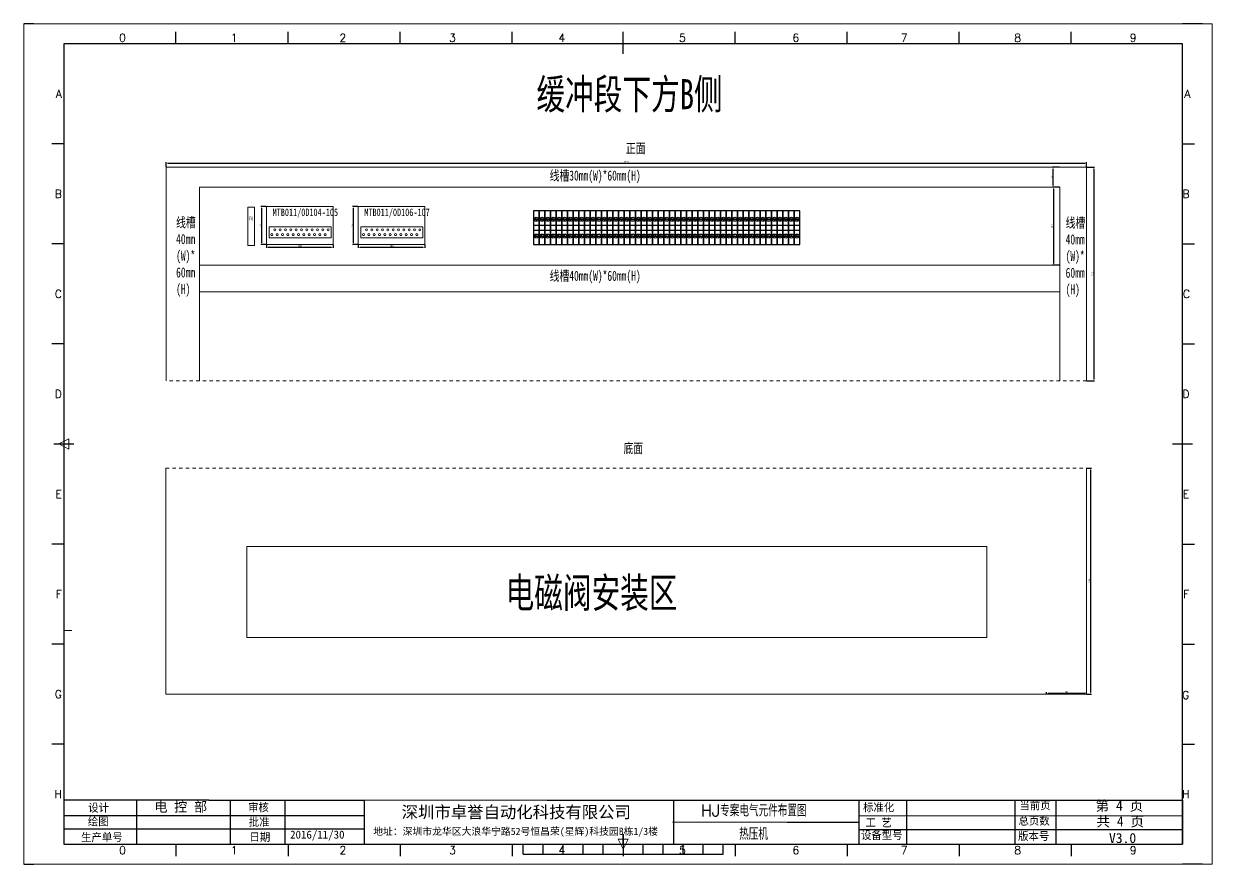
# Model space of a CAD drawing. Extents: x 35123 to 43919, y -4314 to -326.
# Drawn here: x 42137 to 43919, y -1586 to -326 of the extents above; entities that cross this region are included whole.
import ezdxf
from ezdxf.enums import TextEntityAlignment as Align

# ---------------------------------------------------------------- set-up
doc = ezdxf.new("R2010")
doc.units = 0
doc.header["$MEASUREMENT"] = 0
doc.linetypes.add('10', pattern=[20, 5, -5, 5, -5])
doc.layers.add('AE_BOR', color=1, linetype='Continuous')
doc.layers.add('细实线层', color=7, linetype='Continuous')
doc.styles.add('WD', font='romans.shx', dxfattribs={"bigfont": 'gbcbig.shx'})
doc.styles.add('宋', font='SimSun.ttf', dxfattribs={"width": 0.7})
doc.dimstyles.new('AM_ISO', dxfattribs={"dimtxt": 2.5, "dimasz": 2.5, "dimexe": 1.25, "dimexo": 0.5, "dimgap": 0.5, "dimtad": 1, "dimdsep": 46, "dimtxsty": 'Standard', "dimcen": 0, "dimclrd": 5, "dimclre": 5, "dimclrt": 1, "dimadec": 0, "dimazin": 2, "dimtp": 0.1, "dimtm": 0.1, "dimtfac": 0.71, "dimtmove": 0, "dimatfit": 3, "dimfxl": 1, "dimtfillclr": 6, "dimlwd": -1, "dimlwe": -1, "dimarcsym": 0})

# ---------------------------------------------------------------- blocks, each defined once
blk = doc.blocks.new('gb_a2_a')
for p, q in [((584, 410), (25, 410)), ((25, 410), (25, 10)), ((584, 10), (584, 410)), ((25, 10), (584, 10))]:
    blk.add_line(p, q)
at = {"lineweight": 9, "ltscale": 0.1}
blk.add_line((25, 116.86), (29, 116.86), dxfattribs=at)
at = {"layer": 'AE_BOR', "lineweight": 30}
for p, q in [((10, 420), (4.93, 420)), ((594, 420), (584, 420)), ((4.93, 0), (10, 0)), ((594, 0), (584, 0))]:
    blk.add_line(p, q, dxfattribs=at)
at = {"layer": 'AE_BOR', "color": 1, "lineweight": 15}
for p, q in [((4.93, 420), (598.93, 420)), ((4.93, 0), (4.93, 420)), ((598.93, 420), (598.93, 0)), ((22.5, 210), (27.5, 212.5)), ((27.5, 207.5), (22.5, 210)), ((27.5, 212.5), (27.5, 207.5)), ((304.5, 7.5), (302, 12.5)), ((302, 12.5), (307, 12.5)), ((307, 12.5), (304.5, 7.5)), ((598.93, 0), (4.93, 0))]:
    blk.add_line(p, q, dxfattribs=at)
at = {"layer": 'AE_BOR'}
for p, q in [((81, 410), (81, 416)), ((137, 410), (137, 416)), ((193, 410), (193, 416)), ((249, 410), (249, 416)), ((304.5, 410), (304.5, 416)), ((360.5, 410), (360.5, 416)), ((416.5, 410), (416.5, 416)), ((472.5, 410), (472.5, 416)), ((528.5, 410), (528.5, 416)), ((25, 360), (19, 360)), ((584, 360), (590, 360)), ((25, 310), (19, 310)), ((584, 310), (590, 310)), ((25, 260), (19, 260)), ((584, 260), (590, 260)), ((25, 160), (19, 160)), ((584, 160), (590, 160)), ((25, 110), (19, 110)), ((584, 110), (590, 110)), ((25, 60), (19, 60)), ((584, 60), (590, 60)), ((81, 10), (81, 4)), ((137, 10), (137, 4)), ((193, 10), (193, 4)), ((249, 10), (249, 4)), ((304.5, 10), (304.5, 4)), ((360.5, 10), (360.5, 4)), ((416.5, 10), (416.5, 4)), ((472.5, 10), (472.5, 4)), ((528.5, 10), (528.5, 4))]:
    blk.add_line(p, q, dxfattribs=at)
at = {"layer": 'AE_BOR', "color": 2, "lineweight": 30}
for p, q in [((304.5, 405), (304.5, 415)), ((20, 210), (30, 210)), ((579, 210), (589, 210)), ((304.5, 10), (304.5, 15)), ((304.5, 15), (304.5, 5)), ((254.5, 5), (254.5, 10)), ((264.5, 5), (264.5, 10)), ((274.5, 5), (274.5, 10)), ((284.5, 5), (284.5, 10)), ((294.5, 5), (294.5, 10)), ((304.5, 10), (304.5, 5)), ((314.5, 5), (314.5, 10)), ((324.5, 5), (324.5, 10)), ((334.5, 5), (334.5, 10)), ((344.5, 5), (344.5, 10)), ((354.5, 5), (354.5, 10)), ((254.5, 5), (354.5, 5))]:
    blk.add_line(p, q, dxfattribs=at)
at = {"layer": 'AE_BOR', "style": 'WD'}
for s, p in [('0', (54.27, 411)), ('1', (110.12, 411)), ('2', (164.42, 411)), ('3', (219.22, 411)), ('4', (273.82, 411)), ('5', (334.12, 411)), ('6', (390.81, 411)), ('7', (445.01, 411)), ('8', (501.67, 411)), ('9', (559.4, 411)), ('0', (54.27, 5)), ('1', (110.12, 5)), ('2', (164.42, 5)), ('3', (219.22, 5)), ('4', (273.82, 5)), ('5', (334.12, 5)), ('6', (390.81, 5)), ('7', (445.01, 5)), ('8', (501.67, 5)), ('9', (559.4, 5))]:
    blk.add_text(s, height=4, dxfattribs=at).set_placement(p, align=Align.CENTER)
for s, p in [('A', (24, 385)), ('A', (588.05, 385)), ('B', (24, 335)), ('B', (587.67, 335)), ('C', (24, 285)), ('C', (587.86, 285)), ('D', (24, 235)), ('D', (587.67, 235)), ('E', (24, 185)), ('E', (587.48, 185)), ('F', (24, 135)), ('F', (587.48, 135)), ('F', (587.48, 135)), ('G', (24, 85)), ('G', (587.48, 84.56)), ('H', (24, 35)), ('H', (587.67, 35))]:
    blk.add_text(s, height=4, dxfattribs=at).set_placement(p, align=Align.MIDDLE_RIGHT)
blk = doc.blocks.new('*D93')
at = {"color": 5}
for p, q in [((42350.8, -540.9), (42350.8, -533.9)), ((43730.8, -540.9), (43730.8, -533.9)), ((42353.3, -535.1), (43728.3, -535.1))]:
    blk.add_line(p, q, dxfattribs=at)
at = {"color": 5, "lineweight": 0}
for points in [[(42353.3, -534.7), (42353.3, -535.5), (42350.8, -535.1)], [(43728.3, -534.7), (43728.3, -535.5), (43730.8, -535.1)]]:
    blk.add_solid(points, dxfattribs=at)
at = {"layer": 'Defpoints', "color": 0, "lineweight": 0}
for p in [(42350.8, -541.4), (43730.8, -535.1), (43730.8, -541.4)]:
    blk.add_point(p, dxfattribs=at)
at = {"color": 1, "lineweight": 0, "insert": (43040.8, -533.4), "char_height": 2.5, "attachment_point": 5}
blk.add_mtext('1380', dxfattribs=at)
blk = doc.blocks.new('*D94')
at = {"color": 5}
for p, q in [((43731.3, -541.4), (43742.8, -541.4)), ((43741.5, -543.9), (43741.5, -858.9)), ((43731.3, -861.4), (43742.8, -861.4))]:
    blk.add_line(p, q, dxfattribs=at)
at = {"color": 5, "lineweight": 0}
for points in [[(43741.1, -543.9), (43742, -543.9), (43741.5, -541.4)], [(43741.1, -858.9), (43742, -858.9), (43741.5, -861.4)]]:
    blk.add_solid(points, dxfattribs=at)
at = {"layer": 'Defpoints', "color": 0, "lineweight": 0}
for p in [(43730.8, -541.4), (43730.8, -861.4), (43741.5, -861.4)]:
    blk.add_point(p, dxfattribs=at)
at = {"color": 1, "lineweight": 0, "insert": (43739.8, -701.4), "char_height": 2.5, "attachment_point": 5, "rotation": 90}
blk.add_mtext('320', dxfattribs=at)
blk = doc.blocks.new('*D95')
at = {"color": 5}
for p, q in [((43731.3, -992.4), (43738, -992.4)), ((43736.7, -994.9), (43736.7, -1328.9)), ((43731.3, -1331.4), (43738, -1331.4))]:
    blk.add_line(p, q, dxfattribs=at)
at = {"color": 5, "lineweight": 0}
for points in [[(43736.3, -994.9), (43737.1, -994.9), (43736.7, -992.4)], [(43736.3, -1328.9), (43737.1, -1328.9), (43736.7, -1331.4)]]:
    blk.add_solid(points, dxfattribs=at)
at = {"layer": 'Defpoints', "color": 0, "lineweight": 0}
for p in [(43730.8, -992.4), (43730.8, -1331.4), (43736.7, -1331.4)]:
    blk.add_point(p, dxfattribs=at)
at = {"color": 1, "lineweight": 0, "insert": (43735, -1161.9), "char_height": 2.5, "attachment_point": 5, "rotation": 90}
blk.add_mtext('339', dxfattribs=at)
blk = doc.blocks.new('*D96')
at = {"color": 5}
for p, q in [((43670.8, -1330.9), (43670.8, -1328.5)), ((43673.3, -1329.8), (43728.3, -1329.8)), ((43730.8, -1330.9), (43730.8, -1328.5))]:
    blk.add_line(p, q, dxfattribs=at)
at = {"color": 5, "lineweight": 0}
for points in [[(43673.3, -1329.4), (43673.3, -1330.2), (43670.8, -1329.8)], [(43728.3, -1329.4), (43728.3, -1330.2), (43730.8, -1329.8)]]:
    blk.add_solid(points, dxfattribs=at)
at = {"layer": 'Defpoints', "color": 0, "lineweight": 0}
for p in [(43670.8, -1331.4), (43730.8, -1329.8), (43730.8, -1331.4)]:
    blk.add_point(p, dxfattribs=at)
at = {"color": 1, "lineweight": 0, "insert": (43700.8, -1328), "char_height": 2.5, "attachment_point": 5}
blk.add_mtext('60', dxfattribs=at)
blk = doc.blocks.new('*D97')
at = {"color": 5}
for p, q in [((43690.3, -571.4), (43679.8, -571.4)), ((43681.1, -573.9), (43681.1, -685.9)), ((43690.3, -688.4), (43679.8, -688.4))]:
    blk.add_line(p, q, dxfattribs=at)
at = {"color": 5, "lineweight": 0}
for points in [[(43680.6, -573.9), (43681.5, -573.9), (43681.1, -571.4)], [(43680.6, -685.9), (43681.5, -685.9), (43681.1, -688.4)]]:
    blk.add_solid(points, dxfattribs=at)
at = {"layer": 'Defpoints', "color": 0, "lineweight": 0}
for p in [(43690.8, -571.4), (43681.1, -688.4), (43690.8, -688.4)]:
    blk.add_point(p, dxfattribs=at)
at = {"color": 1, "lineweight": 0, "insert": (43679.3, -629.9), "char_height": 2.5, "attachment_point": 5, "rotation": 90}
blk.add_mtext('117', dxfattribs=at)
blk = doc.blocks.new('*D98')
at = {"color": 5}
for p, q in [((43690.3, -541.4), (43679.5, -541.4)), ((43680.8, -568.9), (43680.8, -543.9)), ((43690.3, -571.4), (43679.5, -571.4))]:
    blk.add_line(p, q, dxfattribs=at)
at = {"color": 5, "lineweight": 0}
for points in [[(43680.4, -543.9), (43681.2, -543.9), (43680.8, -541.4)], [(43680.4, -568.9), (43681.2, -568.9), (43680.8, -571.4)]]:
    blk.add_solid(points, dxfattribs=at)
at = {"layer": 'Defpoints', "color": 0, "lineweight": 0}
for p in [(43680.8, -541.4), (43690.8, -541.4), (43690.8, -571.4)]:
    blk.add_point(p, dxfattribs=at)
at = {"color": 1, "lineweight": 0, "insert": (43679, -556.4), "char_height": 2.5, "attachment_point": 5, "rotation": 90}
blk.add_mtext('30', dxfattribs=at)
blk = doc.blocks.new('*D195')
at = {"color": 5}
for p, q in [((42501.2, -657.8), (42501.2, -662.4)), ((42601.2, -657.8), (42601.2, -662.4)), ((42503.7, -661.1), (42598.7, -661.1))]:
    blk.add_line(p, q, dxfattribs=at)
at = {"color": 5, "lineweight": 0}
for points in [[(42503.7, -660.7), (42503.7, -661.6), (42501.2, -661.1)], [(42598.7, -660.7), (42598.7, -661.6), (42601.2, -661.1)]]:
    blk.add_solid(points, dxfattribs=at)
at = {"layer": 'Defpoints', "color": 0, "lineweight": 0}
for p in [(42501.2, -657.3), (42601.2, -657.3), (42601.2, -661.1)]:
    blk.add_point(p, dxfattribs=at)
at = {"color": 1, "lineweight": 0, "insert": (42551.2, -659.4), "char_height": 2.5, "attachment_point": 5}
blk.add_mtext('100', dxfattribs=at)
blk = doc.blocks.new('*D196')
at = {"layer": 'Defpoints', "color": 0, "lineweight": 0}
for p in [(42501.2, -600.3), (42493.8, -657.3), (42501.2, -657.3)]:
    blk.add_point(p, dxfattribs=at)
at = {"layer": '细实线层', "color": 5}
for p, q in [((42500.7, -600.3), (42492.6, -600.3)), ((42493.8, -602.8), (42493.8, -654.8)), ((42500.7, -657.3), (42492.6, -657.3))]:
    blk.add_line(p, q, dxfattribs=at)
at = {"layer": '细实线层', "color": 5, "lineweight": 0}
for points in [[(42493.4, -602.8), (42494.2, -602.8), (42493.8, -600.3)], [(42493.4, -654.8), (42494.2, -654.8), (42493.8, -657.3)]]:
    blk.add_solid(points, dxfattribs=at)
at = {"layer": '细实线层', "color": 1, "lineweight": 0, "insert": (42492.1, -628.8), "char_height": 2.5, "attachment_point": 5, "rotation": 90}
blk.add_mtext('57', dxfattribs=at)
blk = doc.blocks.new('*D197')
at = {"color": 5}
for p, q in [((42638.6, -657.8), (42638.6, -662.4)), ((42738.6, -657.8), (42738.6, -662.4)), ((42641.1, -661.1), (42736.1, -661.1))]:
    blk.add_line(p, q, dxfattribs=at)
at = {"color": 5, "lineweight": 0}
for points in [[(42641.1, -660.7), (42641.1, -661.6), (42638.6, -661.1)], [(42736.1, -660.7), (42736.1, -661.6), (42738.6, -661.1)]]:
    blk.add_solid(points, dxfattribs=at)
at = {"layer": 'Defpoints', "color": 0, "lineweight": 0}
for p in [(42638.6, -657.3), (42738.6, -657.3), (42738.6, -661.1)]:
    blk.add_point(p, dxfattribs=at)
at = {"color": 1, "lineweight": 0, "insert": (42688.6, -659.4), "char_height": 2.5, "attachment_point": 5}
blk.add_mtext('100', dxfattribs=at)
blk = doc.blocks.new('*D198')
at = {"layer": 'Defpoints', "color": 0, "lineweight": 0}
for p in [(42638.6, -600.3), (42631.3, -657.3), (42638.6, -657.3)]:
    blk.add_point(p, dxfattribs=at)
at = {"layer": '细实线层', "color": 5}
for p, q in [((42638.1, -600.3), (42630, -600.3)), ((42631.3, -602.8), (42631.3, -654.8)), ((42638.1, -657.3), (42630, -657.3))]:
    blk.add_line(p, q, dxfattribs=at)
at = {"layer": '细实线层', "color": 5, "lineweight": 0}
for points in [[(42630.9, -602.8), (42631.7, -602.8), (42631.3, -600.3)], [(42630.9, -654.8), (42631.7, -654.8), (42631.3, -657.3)]]:
    blk.add_solid(points, dxfattribs=at)
at = {"layer": '细实线层', "color": 1, "lineweight": 0, "insert": (42629.5, -628.8), "char_height": 2.5, "attachment_point": 5, "rotation": 90}
blk.add_mtext('57', dxfattribs=at)

msp = doc.modelspace()

# ---------------------------------------------------------------- linework, layer by layer
at = {"lineweight": 0}
for p, q in [((42350.824, -541.415), (43730.824, -541.415)), ((42350.824, -861.415), (42350.824, -541.415)), ((42350.824, -541.415), (42350.824, -861.415)), ((43730.824, -541.415), (43730.824, -861.415)), ((42400.824, -571.415), (43690.824, -571.415)), ((42400.824, -571.415), (42400.824, -861.415)), ((43690.824, -571.415), (43690.824, -861.415)), ((42601.183, -600.335), (42501.183, -600.335)), ((42501.183, -600.335), (42501.183, -650.335)), ((42601.183, -657.335), (42601.183, -600.335)), ((42738.648, -600.335), (42638.648, -600.335)), ((42638.648, -600.335), (42638.648, -650.335)), ((42738.648, -657.335), (42738.648, -600.335)), ((42501.183, -657.335), (42601.183, -657.335)), ((42638.648, -657.335), (42738.648, -657.335)), ((42400.824, -688.419), (43690.824, -688.419)), ((42400.824, -728.419), (43690.824, -728.419)), ((42350.324, -992.352), (42350.324, -1331.352)), ((43730.824, -992.352), (43730.824, -1331.352)), ((43730.824, -1331.352), (42350.324, -1331.352)), ((42650.324, -1331.352), (42350.324, -1331.352))]:
    msp.add_line(p, q, dxfattribs=at)
for p, q in [((42905.758, -619.501), (42903.758, -619.501)), ((42903.758, -619.501), (42907.758, -619.501)), ((42905.758, -619.501), (42905.758, -618.301)), ((42905.758, -618.301), (42905.758, -620.701)), ((42914.258, -619.501), (42912.258, -619.501)), ((42912.258, -619.501), (42916.258, -619.501)), ((42914.258, -619.501), (42914.258, -618.301)), ((42914.258, -618.301), (42914.258, -620.701)), ((42922.758, -619.501), (42920.758, -619.501)), ((42920.758, -619.501), (42924.758, -619.501)), ((42922.758, -619.501), (42922.758, -618.301)), ((42922.758, -618.301), (42922.758, -620.701)), ((42931.258, -619.501), (42929.258, -619.501)), ((42929.258, -619.501), (42933.258, -619.501)), ((42931.258, -619.501), (42931.258, -618.301)), ((42931.258, -618.301), (42931.258, -620.701)), ((42939.758, -619.501), (42937.758, -619.501)), ((42937.758, -619.501), (42941.758, -619.501)), ((42939.758, -619.501), (42939.758, -618.301)), ((42939.758, -618.301), (42939.758, -620.701)), ((42948.258, -619.501), (42946.258, -619.501)), ((42946.258, -619.501), (42950.258, -619.501)), ((42948.258, -619.501), (42948.258, -618.301)), ((42948.258, -618.301), (42948.258, -620.701)), ((42956.758, -619.501), (42954.758, -619.501)), ((42954.758, -619.501), (42958.758, -619.501)), ((42956.758, -619.501), (42956.758, -618.301)), ((42956.758, -618.301), (42956.758, -620.701)), ((42965.258, -619.501), (42963.258, -619.501)), ((42963.258, -619.501), (42967.258, -619.501)), ((42965.258, -619.501), (42965.258, -618.301)), ((42965.258, -618.301), (42965.258, -620.701)), ((42973.758, -619.501), (42971.758, -619.501)), ((42971.758, -619.501), (42975.758, -619.501)), ((42973.758, -619.501), (42973.758, -618.301)), ((42973.758, -618.301), (42973.758, -620.701)), ((42982.258, -619.501), (42980.258, -619.501)), ((42980.258, -619.501), (42984.258, -619.501)), ((42982.258, -619.501), (42982.258, -618.301)), ((42982.258, -618.301), (42982.258, -620.701)), ((42990.758, -619.501), (42988.758, -619.501)), ((42988.758, -619.501), (42992.758, -619.501)), ((42990.758, -619.501), (42990.758, -618.301)), ((42990.758, -618.301), (42990.758, -620.701)), ((42999.258, -619.501), (42997.258, -619.501)), ((42997.258, -619.501), (43001.258, -619.501)), ((43007.758, -619.501), (43005.758, -619.501)), ((43005.758, -619.501), (43009.758, -619.501)), ((43007.758, -619.501), (43007.758, -618.301)), ((43007.758, -618.301), (43007.758, -620.701)), ((43016.258, -619.501), (43014.258, -619.501)), ((43014.258, -619.501), (43018.258, -619.501)), ((43016.258, -619.501), (43016.258, -618.301)), ((43016.258, -618.301), (43016.258, -620.701)), ((43024.758, -619.501), (43022.758, -619.501)), ((43022.758, -619.501), (43026.758, -619.501)), ((43024.758, -619.501), (43024.758, -618.301)), ((43024.758, -618.301), (43024.758, -620.701)), ((43033.258, -619.501), (43031.258, -619.501)), ((43031.258, -619.501), (43035.258, -619.501)), ((43033.258, -619.501), (43033.258, -618.301)), ((43033.258, -618.301), (43033.258, -620.701)), ((43041.758, -619.501), (43039.758, -619.501)), ((43039.758, -619.501), (43043.758, -619.501)), ((43041.758, -619.501), (43041.758, -618.301)), ((43041.758, -618.301), (43041.758, -620.701)), ((43050.258, -619.501), (43048.258, -619.501)), ((43048.258, -619.501), (43052.258, -619.501)), ((43058.758, -619.501), (43056.758, -619.501)), ((43056.758, -619.501), (43060.758, -619.501)), ((43058.758, -619.501), (43058.758, -618.301)), ((43058.758, -618.301), (43058.758, -620.701)), ((43067.258, -619.501), (43065.258, -619.501)), ((43065.258, -619.501), (43069.258, -619.501)), ((43067.258, -619.501), (43067.258, -618.301)), ((43067.258, -618.301), (43067.258, -620.701)), ((43075.758, -619.501), (43073.758, -619.501)), ((43073.758, -619.501), (43077.758, -619.501)), ((43075.758, -619.501), (43075.758, -618.301)), ((43075.758, -618.301), (43075.758, -620.701)), ((43084.258, -619.501), (43082.258, -619.501)), ((43082.258, -619.501), (43086.258, -619.501)), ((43084.258, -619.501), (43084.258, -618.301)), ((43084.258, -618.301), (43084.258, -620.701)), ((43092.758, -619.501), (43090.758, -619.501)), ((43090.758, -619.501), (43094.758, -619.501)), ((43092.758, -619.501), (43092.758, -618.301)), ((43092.758, -618.301), (43092.758, -620.701)), ((43101.258, -619.501), (43099.258, -619.501)), ((43099.258, -619.501), (43103.258, -619.501)), ((43109.758, -619.501), (43107.758, -619.501)), ((43107.758, -619.501), (43111.758, -619.501)), ((43109.758, -619.501), (43109.758, -618.301)), ((43109.758, -618.301), (43109.758, -620.701)), ((43118.258, -619.501), (43116.258, -619.501)), ((43116.258, -619.501), (43120.258, -619.501)), ((43118.258, -619.501), (43118.258, -618.301)), ((43118.258, -618.301), (43118.258, -620.701)), ((43126.758, -619.501), (43124.758, -619.501)), ((43124.758, -619.501), (43128.758, -619.501)), ((43126.758, -619.501), (43126.758, -618.301)), ((43126.758, -618.301), (43126.758, -620.701)), ((43135.258, -619.501), (43133.258, -619.501)), ((43133.258, -619.501), (43137.258, -619.501)), ((43135.258, -619.501), (43135.258, -618.301)), ((43135.258, -618.301), (43135.258, -620.701)), ((43143.758, -619.501), (43141.758, -619.501)), ((43141.758, -619.501), (43145.758, -619.501)), ((43143.758, -619.501), (43143.758, -618.301)), ((43143.758, -618.301), (43143.758, -620.701)), ((43152.258, -619.501), (43150.258, -619.501)), ((43150.258, -619.501), (43154.258, -619.501)), ((43160.758, -619.501), (43158.758, -619.501)), ((43158.758, -619.501), (43162.758, -619.501)), ((43160.758, -619.501), (43160.758, -618.301)), ((43160.758, -618.301), (43160.758, -620.701)), ((43169.258, -619.501), (43167.258, -619.501)), ((43167.258, -619.501), (43171.258, -619.501)), ((43169.258, -619.501), (43169.258, -618.301)), ((43169.258, -618.301), (43169.258, -620.701)), ((43177.758, -619.501), (43175.758, -619.501)), ((43175.758, -619.501), (43179.758, -619.501)), ((43177.758, -619.501), (43177.758, -618.301)), ((43177.758, -618.301), (43177.758, -620.701)), ((43186.258, -619.501), (43184.258, -619.501)), ((43184.258, -619.501), (43188.258, -619.501)), ((43186.258, -619.501), (43186.258, -618.301)), ((43186.258, -618.301), (43186.258, -620.701)), ((43194.758, -619.501), (43192.758, -619.501)), ((43192.758, -619.501), (43196.758, -619.501)), ((43194.758, -619.501), (43194.758, -618.301)), ((43194.758, -618.301), (43194.758, -620.701)), ((43203.258, -619.501), (43201.258, -619.501)), ((43201.258, -619.501), (43205.258, -619.501)), ((43211.758, -619.501), (43209.758, -619.501)), ((43209.758, -619.501), (43213.758, -619.501)), ((43211.758, -619.501), (43211.758, -618.301)), ((43211.758, -618.301), (43211.758, -620.701)), ((43220.258, -619.501), (43218.258, -619.501)), ((43218.258, -619.501), (43222.258, -619.501)), ((43220.258, -619.501), (43220.258, -618.301)), ((43220.258, -618.301), (43220.258, -620.701)), ((43228.758, -619.501), (43226.758, -619.501)), ((43226.758, -619.501), (43230.758, -619.501)), ((43228.758, -619.501), (43228.758, -618.301)), ((43228.758, -618.301), (43228.758, -620.701)), ((43237.258, -619.501), (43235.258, -619.501)), ((43235.258, -619.501), (43239.258, -619.501)), ((43237.258, -619.501), (43237.258, -618.301)), ((43237.258, -618.301), (43237.258, -620.701)), ((43245.758, -619.501), (43243.758, -619.501)), ((43243.758, -619.501), (43247.758, -619.501)), ((43245.758, -619.501), (43245.758, -618.301)), ((43245.758, -618.301), (43245.758, -620.701)), ((43254.258, -619.501), (43252.258, -619.501)), ((43252.258, -619.501), (43256.258, -619.501)), ((43262.758, -619.501), (43260.758, -619.501)), ((43260.758, -619.501), (43264.758, -619.501)), ((43262.758, -619.501), (43262.758, -618.301)), ((43262.758, -618.301), (43262.758, -620.701)), ((43271.258, -619.501), (43269.258, -619.501)), ((43269.258, -619.501), (43273.258, -619.501)), ((43271.258, -619.501), (43271.258, -618.301)), ((43271.258, -618.301), (43271.258, -620.701)), ((43279.758, -619.501), (43277.758, -619.501)), ((43277.758, -619.501), (43281.758, -619.501)), ((43279.758, -619.501), (43279.758, -618.301)), ((43279.758, -618.301), (43279.758, -620.701)), ((43288.258, -619.501), (43286.258, -619.501)), ((43286.258, -619.501), (43290.258, -619.501)), ((43288.258, -619.501), (43288.258, -618.301)), ((43288.258, -618.301), (43288.258, -620.701)), ((43296.758, -619.501), (43294.758, -619.501)), ((43294.758, -619.501), (43298.758, -619.501)), ((43296.758, -619.501), (43296.758, -618.301)), ((43296.758, -618.301), (43296.758, -620.701)), ((42901.508, -628.501), (43301.008, -628.501)), ((42901.508, -635.501), (43301.008, -635.501)), ((42905.758, -644.501), (42903.758, -644.501)), ((42903.758, -644.501), (42907.758, -644.501)), ((42905.758, -645.701), (42905.758, -643.301)), ((42905.758, -644.501), (42905.758, -645.701)), ((42914.258, -644.501), (42912.258, -644.501)), ((42912.258, -644.501), (42916.258, -644.501)), ((42914.258, -645.701), (42914.258, -643.301)), ((42914.258, -644.501), (42914.258, -645.701)), ((42922.758, -644.501), (42920.758, -644.501)), ((42920.758, -644.501), (42924.758, -644.501)), ((42922.758, -645.701), (42922.758, -643.301)), ((42922.758, -644.501), (42922.758, -645.701)), ((42931.258, -644.501), (42929.258, -644.501)), ((42929.258, -644.501), (42933.258, -644.501)), ((42931.258, -645.701), (42931.258, -643.301)), ((42931.258, -644.501), (42931.258, -645.701)), ((42939.758, -644.501), (42937.758, -644.501)), ((42937.758, -644.501), (42941.758, -644.501)), ((42939.758, -645.701), (42939.758, -643.301)), ((42939.758, -644.501), (42939.758, -645.701)), ((42948.258, -644.501), (42946.258, -644.501)), ((42946.258, -644.501), (42950.258, -644.501)), ((42948.258, -645.701), (42948.258, -643.301)), ((42948.258, -644.501), (42948.258, -645.701)), ((42956.758, -644.501), (42954.758, -644.501)), ((42954.758, -644.501), (42958.758, -644.501)), ((42956.758, -645.701), (42956.758, -643.301)), ((42956.758, -644.501), (42956.758, -645.701)), ((42965.258, -644.501), (42963.258, -644.501)), ((42963.258, -644.501), (42967.258, -644.501)), ((42965.258, -645.701), (42965.258, -643.301)), ((42965.258, -644.501), (42965.258, -645.701)), ((42973.758, -644.501), (42971.758, -644.501)), ((42971.758, -644.501), (42975.758, -644.501)), ((42973.758, -645.701), (42973.758, -643.301)), ((42973.758, -644.501), (42973.758, -645.701)), ((42982.258, -644.501), (42980.258, -644.501)), ((42980.258, -644.501), (42984.258, -644.501)), ((42982.258, -645.701), (42982.258, -643.301)), ((42982.258, -644.501), (42982.258, -645.701)), ((42990.758, -644.501), (42988.758, -644.501)), ((42988.758, -644.501), (42992.758, -644.501)), ((42990.758, -645.701), (42990.758, -643.301)), ((42990.758, -644.501), (42990.758, -645.701)), ((42999.258, -644.501), (42997.258, -644.501)), ((42997.258, -644.501), (43001.258, -644.501)), ((43007.758, -644.501), (43005.758, -644.501)), ((43005.758, -644.501), (43009.758, -644.501)), ((43007.758, -645.701), (43007.758, -643.301)), ((43007.758, -644.501), (43007.758, -645.701)), ((43016.258, -644.501), (43014.258, -644.501)), ((43014.258, -644.501), (43018.258, -644.501)), ((43016.258, -645.701), (43016.258, -643.301)), ((43016.258, -644.501), (43016.258, -645.701)), ((43024.758, -644.501), (43022.758, -644.501)), ((43022.758, -644.501), (43026.758, -644.501)), ((43024.758, -645.701), (43024.758, -643.301)), ((43024.758, -644.501), (43024.758, -645.701)), ((43033.258, -644.501), (43031.258, -644.501)), ((43031.258, -644.501), (43035.258, -644.501)), ((43033.258, -645.701), (43033.258, -643.301)), ((43033.258, -644.501), (43033.258, -645.701)), ((43041.758, -644.501), (43039.758, -644.501)), ((43039.758, -644.501), (43043.758, -644.501)), ((43041.758, -645.701), (43041.758, -643.301)), ((43041.758, -644.501), (43041.758, -645.701)), ((43050.258, -644.501), (43048.258, -644.501)), ((43048.258, -644.501), (43052.258, -644.501)), ((43058.758, -644.501), (43056.758, -644.501)), ((43056.758, -644.501), (43060.758, -644.501)), ((43058.758, -645.701), (43058.758, -643.301)), ((43058.758, -644.501), (43058.758, -645.701)), ((43067.258, -644.501), (43065.258, -644.501)), ((43065.258, -644.501), (43069.258, -644.501)), ((43067.258, -645.701), (43067.258, -643.301)), ((43067.258, -644.501), (43067.258, -645.701)), ((43075.758, -644.501), (43073.758, -644.501)), ((43073.758, -644.501), (43077.758, -644.501)), ((43075.758, -645.701), (43075.758, -643.301)), ((43075.758, -644.501), (43075.758, -645.701)), ((43084.258, -644.501), (43082.258, -644.501)), ((43082.258, -644.501), (43086.258, -644.501)), ((43084.258, -645.701), (43084.258, -643.301)), ((43084.258, -644.501), (43084.258, -645.701)), ((43092.758, -644.501), (43090.758, -644.501)), ((43090.758, -644.501), (43094.758, -644.501)), ((43092.758, -645.701), (43092.758, -643.301)), ((43092.758, -644.501), (43092.758, -645.701)), ((43101.258, -644.501), (43099.258, -644.501)), ((43099.258, -644.501), (43103.258, -644.501)), ((43109.758, -644.501), (43107.758, -644.501)), ((43107.758, -644.501), (43111.758, -644.501)), ((43109.758, -645.701), (43109.758, -643.301)), ((43109.758, -644.501), (43109.758, -645.701)), ((43118.258, -644.501), (43116.258, -644.501)), ((43116.258, -644.501), (43120.258, -644.501)), ((43118.258, -645.701), (43118.258, -643.301)), ((43118.258, -644.501), (43118.258, -645.701)), ((43126.758, -644.501), (43124.758, -644.501)), ((43124.758, -644.501), (43128.758, -644.501)), ((43126.758, -645.701), (43126.758, -643.301)), ((43126.758, -644.501), (43126.758, -645.701)), ((43135.258, -644.501), (43133.258, -644.501)), ((43133.258, -644.501), (43137.258, -644.501)), ((43135.258, -645.701), (43135.258, -643.301)), ((43135.258, -644.501), (43135.258, -645.701)), ((43143.758, -644.501), (43141.758, -644.501)), ((43141.758, -644.501), (43145.758, -644.501)), ((43143.758, -645.701), (43143.758, -643.301)), ((43143.758, -644.501), (43143.758, -645.701)), ((43152.258, -644.501), (43150.258, -644.501)), ((43150.258, -644.501), (43154.258, -644.501)), ((43160.758, -644.501), (43158.758, -644.501)), ((43158.758, -644.501), (43162.758, -644.501)), ((43160.758, -645.701), (43160.758, -643.301)), ((43160.758, -644.501), (43160.758, -645.701)), ((43169.258, -644.501), (43167.258, -644.501)), ((43167.258, -644.501), (43171.258, -644.501)), ((43169.258, -645.701), (43169.258, -643.301)), ((43169.258, -644.501), (43169.258, -645.701)), ((43177.758, -644.501), (43175.758, -644.501)), ((43175.758, -644.501), (43179.758, -644.501)), ((43177.758, -645.701), (43177.758, -643.301)), ((43177.758, -644.501), (43177.758, -645.701)), ((43186.258, -644.501), (43184.258, -644.501)), ((43184.258, -644.501), (43188.258, -644.501)), ((43186.258, -645.701), (43186.258, -643.301)), ((43186.258, -644.501), (43186.258, -645.701)), ((43194.758, -644.501), (43192.758, -644.501)), ((43192.758, -644.501), (43196.758, -644.501)), ((43194.758, -645.701), (43194.758, -643.301)), ((43194.758, -644.501), (43194.758, -645.701)), ((43203.258, -644.501), (43201.258, -644.501)), ((43201.258, -644.501), (43205.258, -644.501)), ((43211.758, -644.501), (43209.758, -644.501)), ((43209.758, -644.501), (43213.758, -644.501)), ((43211.758, -645.701), (43211.758, -643.301)), ((43211.758, -644.501), (43211.758, -645.701)), ((43220.258, -644.501), (43218.258, -644.501)), ((43218.258, -644.501), (43222.258, -644.501)), ((43220.258, -645.701), (43220.258, -643.301)), ((43220.258, -644.501), (43220.258, -645.701)), ((43228.758, -644.501), (43226.758, -644.501)), ((43226.758, -644.501), (43230.758, -644.501)), ((43228.758, -645.701), (43228.758, -643.301)), ((43228.758, -644.501), (43228.758, -645.701)), ((43237.258, -644.501), (43235.258, -644.501)), ((43235.258, -644.501), (43239.258, -644.501)), ((43237.258, -645.701), (43237.258, -643.301)), ((43237.258, -644.501), (43237.258, -645.701)), ((43245.758, -644.501), (43243.758, -644.501)), ((43243.758, -644.501), (43247.758, -644.501)), ((43245.758, -645.701), (43245.758, -643.301)), ((43245.758, -644.501), (43245.758, -645.701)), ((43254.258, -644.501), (43252.258, -644.501)), ((43252.258, -644.501), (43256.258, -644.501)), ((43262.758, -644.501), (43260.758, -644.501)), ((43260.758, -644.501), (43264.758, -644.501)), ((43262.758, -645.701), (43262.758, -643.301)), ((43262.758, -644.501), (43262.758, -645.701)), ((43271.258, -644.501), (43269.258, -644.501)), ((43269.258, -644.501), (43273.258, -644.501)), ((43271.258, -645.701), (43271.258, -643.301)), ((43271.258, -644.501), (43271.258, -645.701)), ((43279.758, -644.501), (43277.758, -644.501)), ((43277.758, -644.501), (43281.758, -644.501)), ((43279.758, -645.701), (43279.758, -643.301)), ((43279.758, -644.501), (43279.758, -645.701)), ((43288.258, -644.501), (43286.258, -644.501)), ((43286.258, -644.501), (43290.258, -644.501)), ((43288.258, -645.701), (43288.258, -643.301)), ((43288.258, -644.501), (43288.258, -645.701)), ((43296.758, -644.501), (43294.758, -644.501)), ((43294.758, -644.501), (43298.758, -644.501)), ((43296.758, -645.701), (43296.758, -643.301)), ((43296.758, -644.501), (43296.758, -645.701)), ((42414.742, -1490.335), (42197.449, -1490.335)), ((42197.449, -1490.335), (42197.449, -1556.326)), ((42306.27, -1490.335), (42306.27, -1556.326)), ((42414.742, -1490.335), (42647.575, -1490.335)), ((42446.556, -1490.335), (42446.556, -1556.326)), ((42528.894, -1490.335), (42528.894, -1556.335)), ((42647.575, -1490.335), (42647.575, -1556.326)), ((42922.049, -1490.335), (43281.749, -1490.335)), ((43111.245, -1490.335), (43111.245, -1556.326)), ((43281.749, -1490.335), (43694.462, -1490.335)), ((43389.132, -1490.335), (43389.132, -1556.326)), ((43623.299, -1490.335), (43623.299, -1556.326)), ((43694.462, -1490.335), (43874.449, -1490.335)), ((43874.449, -1490.335), (43874.449, -1556.326)), ((43281.749, -1523.335), (43389.04, -1523.335)), ((42197.449, -1556.326), (43874.449, -1556.326))]:
    msp.add_line(p, q)
at = {"linetype": '10', "lineweight": 0}
for p, q in [((43730.824, -861.415), (42350.824, -861.415)), ((42350.324, -992.352), (43731.324, -992.352))]:
    msp.add_line(p, q, dxfattribs=at)
at = {"lineweight": 9, "ltscale": 0.1}
for p, q in [((42647.575, -1490.335), (42922.049, -1490.335)), ((43110.14, -1523.335), (43281.749, -1523.335))]:
    msp.add_line(p, q, dxfattribs=at)
at = {"ltscale": 2}
for p, q in [((43460.796, -1490.335), (43460.796, -1556.326)), ((43684.542, -1490.335), (43684.542, -1556.326)), ((42197.449, -1513.386), (42647.575, -1513.206)), ((43389.378, -1513.6), (43874.449, -1513.411)), ((42197.449, -1533.479), (42647.575, -1533.479)), ((43389.04, -1534.496), (43874.449, -1534.496))]:
    msp.add_line(p, q, dxfattribs=at)
at = {"linetype": 'Continuous'}
for points in [[(42901.508, -657.001), (42910.008, -657.001), (42910.008, -607.001), (42901.508, -607.001)], [(42910.008, -657.001), (42918.508, -657.001), (42918.508, -607.001), (42910.008, -607.001)], [(42918.508, -657.001), (42927.008, -657.001), (42927.008, -607.001), (42918.508, -607.001)], [(42927.008, -657.001), (42935.508, -657.001), (42935.508, -607.001), (42927.008, -607.001)], [(42935.508, -657.001), (42944.008, -657.001), (42944.008, -607.001), (42935.508, -607.001)], [(42944.008, -657.001), (42952.508, -657.001), (42952.508, -607.001), (42944.008, -607.001)], [(42952.508, -657.001), (42961.008, -657.001), (42961.008, -607.001), (42952.508, -607.001)], [(42961.008, -657.001), (42969.508, -657.001), (42969.508, -607.001), (42961.008, -607.001)], [(42969.508, -657.001), (42978.008, -657.001), (42978.008, -607.001), (42969.508, -607.001)], [(42978.008, -657.001), (42986.508, -657.001), (42986.508, -607.001), (42978.008, -607.001)], [(42986.508, -657.001), (42995.008, -657.001), (42995.008, -607.001), (42986.508, -607.001)], [(42995.008, -657.001), (43003.508, -657.001), (43003.508, -607.001), (42995.008, -607.001)], [(43003.508, -657.001), (43012.008, -657.001), (43012.008, -607.001), (43003.508, -607.001)], [(43012.008, -657.001), (43020.508, -657.001), (43020.508, -607.001), (43012.008, -607.001)], [(43020.508, -657.001), (43029.008, -657.001), (43029.008, -607.001), (43020.508, -607.001)], [(43029.008, -657.001), (43037.508, -657.001), (43037.508, -607.001), (43029.008, -607.001)], [(43037.508, -657.001), (43046.008, -657.001), (43046.008, -607.001), (43037.508, -607.001)], [(43046.008, -657.001), (43054.508, -657.001), (43054.508, -607.001), (43046.008, -607.001)], [(43054.508, -657.001), (43063.008, -657.001), (43063.008, -607.001), (43054.508, -607.001)], [(43063.008, -657.001), (43071.508, -657.001), (43071.508, -607.001), (43063.008, -607.001)], [(43071.508, -657.001), (43080.008, -657.001), (43080.008, -607.001), (43071.508, -607.001)], [(43080.008, -657.001), (43088.508, -657.001), (43088.508, -607.001), (43080.008, -607.001)], [(43088.508, -657.001), (43097.008, -657.001), (43097.008, -607.001), (43088.508, -607.001)], [(43097.008, -657.001), (43105.508, -657.001), (43105.508, -607.001), (43097.008, -607.001)], [(43105.508, -657.001), (43114.008, -657.001), (43114.008, -607.001), (43105.508, -607.001)], [(43114.008, -657.001), (43122.508, -657.001), (43122.508, -607.001), (43114.008, -607.001)], [(43122.508, -657.001), (43131.008, -657.001), (43131.008, -607.001), (43122.508, -607.001)], [(43131.008, -657.001), (43139.508, -657.001), (43139.508, -607.001), (43131.008, -607.001)], [(43139.508, -657.001), (43148.008, -657.001), (43148.008, -607.001), (43139.508, -607.001)], [(43148.008, -657.001), (43156.508, -657.001), (43156.508, -607.001), (43148.008, -607.001)], [(43156.508, -657.001), (43165.008, -657.001), (43165.008, -607.001), (43156.508, -607.001)], [(43165.008, -657.001), (43173.508, -657.001), (43173.508, -607.001), (43165.008, -607.001)], [(43173.508, -657.001), (43182.008, -657.001), (43182.008, -607.001), (43173.508, -607.001)], [(43182.008, -657.001), (43190.508, -657.001), (43190.508, -607.001), (43182.008, -607.001)], [(43190.508, -657.001), (43199.008, -657.001), (43199.008, -607.001), (43190.508, -607.001)], [(43199.008, -657.001), (43207.508, -657.001), (43207.508, -607.001), (43199.008, -607.001)], [(43207.508, -657.001), (43216.008, -657.001), (43216.008, -607.001), (43207.508, -607.001)], [(43216.008, -657.001), (43224.508, -657.001), (43224.508, -607.001), (43216.008, -607.001)], [(43224.508, -657.001), (43233.008, -657.001), (43233.008, -607.001), (43224.508, -607.001)], [(43233.008, -657.001), (43241.508, -657.001), (43241.508, -607.001), (43233.008, -607.001)], [(43241.508, -657.001), (43250.008, -657.001), (43250.008, -607.001), (43241.508, -607.001)], [(43250.008, -657.001), (43258.508, -657.001), (43258.508, -607.001), (43250.008, -607.001)], [(43258.508, -657.001), (43267.008, -657.001), (43267.008, -607.001), (43258.508, -607.001)], [(43267.008, -657.001), (43275.508, -657.001), (43275.508, -607.001), (43267.008, -607.001)], [(43275.508, -657.001), (43284.008, -657.001), (43284.008, -607.001), (43275.508, -607.001)], [(43284.008, -657.001), (43292.508, -657.001), (43292.508, -607.001), (43284.008, -607.001)], [(43292.508, -657.001), (43301.008, -657.001), (43301.008, -607.001), (43292.508, -607.001)]]:
    msp.add_lwpolyline(points, close=True, dxfattribs=at)
at = {"lineweight": 0}
msp.add_lwpolyline([(42471.93, -1109.809), (43581.508, -1109.809), (43581.508, -1246.461), (42471.93, -1246.461)], close=True, dxfattribs=at)
for centre in [(42905.758, -619.501), (42914.258, -619.501), (42922.758, -619.501), (42931.258, -619.501), (42939.758, -619.501), (42948.258, -619.501), (42956.758, -619.501), (42965.258, -619.501), (42973.758, -619.501), (42982.258, -619.501), (42990.758, -619.501), (42999.258, -619.501), (43007.758, -619.501), (43016.258, -619.501), (43024.758, -619.501), (43033.258, -619.501), (43041.758, -619.501), (43050.258, -619.501), (43058.758, -619.501), (43067.258, -619.501), (43075.758, -619.501), (43084.258, -619.501), (43092.758, -619.501), (43101.258, -619.501), (43109.758, -619.501), (43118.258, -619.501), (43126.758, -619.501), (43135.258, -619.501), (43143.758, -619.501), (43152.258, -619.501), (43160.758, -619.501), (43169.258, -619.501), (43177.758, -619.501), (43186.258, -619.501), (43194.758, -619.501), (43203.258, -619.501), (43211.758, -619.501), (43220.258, -619.501), (43228.758, -619.501), (43237.258, -619.501), (43245.758, -619.501), (43254.258, -619.501), (43262.758, -619.501), (43271.258, -619.501), (43279.758, -619.501), (43288.258, -619.501), (43296.758, -619.501), (42905.758, -644.501), (42914.258, -644.501), (42922.758, -644.501), (42931.258, -644.501), (42939.758, -644.501), (42948.258, -644.501), (42956.758, -644.501), (42965.258, -644.501), (42973.758, -644.501), (42982.258, -644.501), (42990.758, -644.501), (42999.258, -644.501), (43007.758, -644.501), (43016.258, -644.501), (43024.758, -644.501), (43033.258, -644.501), (43041.758, -644.501), (43050.258, -644.501), (43058.758, -644.501), (43067.258, -644.501), (43075.758, -644.501), (43084.258, -644.501), (43092.758, -644.501), (43101.258, -644.501), (43109.758, -644.501), (43118.258, -644.501), (43126.758, -644.501), (43135.258, -644.501), (43143.758, -644.501), (43152.258, -644.501), (43160.758, -644.501), (43169.258, -644.501), (43177.758, -644.501), (43186.258, -644.501), (43194.758, -644.501), (43203.258, -644.501), (43211.758, -644.501), (43220.258, -644.501), (43228.758, -644.501), (43237.258, -644.501), (43245.758, -644.501), (43254.258, -644.501), (43262.758, -644.501), (43271.258, -644.501), (43279.758, -644.501), (43288.258, -644.501), (43296.758, -644.501)]:
    msp.add_circle(centre, 3)
for centre in [(42509.278, -642.459), (42513.521, -635.395), (42517.278, -642.459), (42521.521, -635.395), (42525.278, -642.459), (42529.521, -635.395), (42533.278, -642.459), (42537.521, -635.395), (42541.278, -642.459), (42545.521, -635.395), (42549.278, -642.459), (42553.521, -635.395), (42557.278, -642.459), (42561.521, -635.395), (42565.278, -642.459), (42569.521, -635.395), (42573.278, -642.459), (42577.521, -635.395), (42581.278, -642.459), (42585.521, -635.395), (42589.278, -642.459), (42593.521, -635.395), (42646.744, -642.459), (42650.986, -635.395), (42654.744, -642.459), (42658.986, -635.395), (42662.744, -642.459), (42666.986, -635.395), (42670.744, -642.459), (42674.986, -635.395), (42678.744, -642.459), (42682.986, -635.395), (42686.744, -642.459), (42690.986, -635.395), (42694.744, -642.459), (42698.986, -635.395), (42702.744, -642.459), (42706.986, -635.395), (42710.744, -642.459), (42714.986, -635.395), (42718.744, -642.459), (42722.986, -635.395), (42726.744, -642.459), (42730.986, -635.395)]:
    msp.add_circle(centre, 1.504, dxfattribs=at)
at = {"layer": '细实线层', "lineweight": 0}
for p, q in [((42501.183, -600.335), (42501.183, -657.335)), ((42638.648, -600.335), (42638.648, -657.335)), ((42505.195, -630.745), (42598.046, -630.745)), ((42505.195, -647.211), (42505.195, -630.745)), ((42598.046, -630.745), (42598.046, -647.211)), ((42642.661, -630.745), (42735.511, -630.745)), ((42642.661, -647.211), (42642.661, -630.745)), ((42735.511, -630.745), (42735.511, -647.211)), ((42598.046, -647.211), (42505.195, -647.211)), ((42735.511, -647.211), (42642.661, -647.211))]:
    msp.add_line(p, q, dxfattribs=at)
msp.add_lwpolyline([(42473.454, -601.189), (42483.043, -601.189), (42483.043, -658.673), (42473.454, -658.673)], close=True, dxfattribs=at)

# ---------------------------------------------------------------- block references
at = {"xscale": 3, "yscale": 3, "zscale": 3}
msp.add_blockref('gb_a2_a', (42122.449, -1586.326), dxfattribs=at)

# ---------------------------------------------------------------- texts
at = {"lineweight": 0, "attachment_point": 1, "style": '宋'}
for s, insert, char_height, width in [('缓冲段下方B侧', (42905.974, -409.365), 45, 555.59453), ('正面', (43040.157, -505.564), 15, 185.19818), ('线槽30mm(W)*60mm(H)', (42925.757, -546.343), 15, 185.19818), ('MTB011/0D104-105', (42510.389, -603.326), 11.2, 74.37029), ('MTB011/0D106-107', (42647.854, -603.326), 11.2, 74.37029), ('线槽\\P40mm\\P(W)*\\P60mm\\P(H)', (42365.648, -616.583), 15, 91.14982), ('FU', (42474.88, -615.556), 5.6, 37.18515), ('线槽\\P40mm\\P(W)*\\P60mm\\P(H)', (43699.407, -617.062), 15, 91.14982), ('线槽40mm(W)*60mm(H)', (42925.757, -696.702), 15, 185.19818), ('底面', (43036.55, -955.144), 15, 185.19818), ('电磁阀安装区', (42859.703, -1156.863), 45, 555.59453)]:
    msp.add_mtext(s, dxfattribs=dict(at, insert=insert, char_height=char_height, width=width))
at = {"ltscale": 2, "attachment_point": 1}
for s, insert, char_height, width in [('设计', (42233.931, -1495.603), 12, 58.03508), ('电 控 部', (42333.213, -1492.686), 15, 104.49408), ('审核', (42473.545, -1495.07), 12, 76.52238), ('{\\Fromans,gbcbig|c134;HJ专案电气元件布置图}', (43152.126, -1496.788), 18, 184.82999), ('标准化', (43395.611, -1495.078), 12, 70.01973), ('当前页', (43630.193, -1492.121), 12, 58.03508), ('{\\C256;绘图}', (42233.31, -1516.386), 12, 58.03508), ('总页数', (43628.755, -1515.167), 12, 58.03508), ('批准', (42474.541, -1517.05), 12, 76.52238), ('{\\Fromans,gbcbig|c134;热压机}', (43209.863, -1531.781), 18, 131.73846), ('工 艺', (43399.379, -1517.944), 12, 58.03508), ('生产单号', (42223.194, -1539.88), 12, 75.4601), ('日期', (42475.692, -1539.565), 12, 76.52238), ('2016/11/30', (42536.573, -1535.937), 12, 76.52238), ('设备型号', (43392.573, -1536.726), 12, 95.01614), ('版本号', (43628.138, -1538.095), 12, 58.03508)]:
    msp.add_mtext(s, dxfattribs=dict(at, insert=insert, char_height=char_height, width=width))
for s, insert, char_height, width, attachment_point in [('{\\fSimSun|b0|i0|c134|p2;深圳市卓誉自动化科技有限公司}', (42703.886, -1519.166), 18, 403.38831, 7), ('{\\fSimSun|b0|i0|c134|p2;第 }4 {\\fSimSun|b0|i0|c134|p2;页}', (43744.301, -1491.157), 15, 114.49053, 1), ('{\\fSimSun|b0|i0|c134|p2;共} 4 {\\fSimSun|b0|i0|c134|p2;页}', (43745.531, -1514.667), 15, 121.47732, 1), ('{\\fSimSun|b0|i0|c134|p2;地址：深圳市龙华区大浪华宁路52号恒昌荣(星辉)科技园B栋1/3楼}', (42661.167, -1545.321), 10.8, 473.59562, 7), ('V3.0', (43764.396, -1539.534), 15, 121.47732, 1)]:
    msp.add_mtext(s, dxfattribs=dict(insert=insert, char_height=char_height, width=width, attachment_point=attachment_point))

# ---------------------------------------------------------------- dimensions: what is measured, and where the dimension line sits
at = {"lineweight": 0}
for base, p1, p2, picture, middle in [((43730.824, -535.133), (42350.824, -541.415), (43730.824, -541.415), '*D93', (43040.824, -533.383)), ((42601.183, -661.145), (42501.183, -657.335), (42601.183, -657.335), '*D195', (42551.183, -659.395)), ((42738.648, -661.145), (42638.648, -657.335), (42738.648, -657.335), '*D197', (42688.648, -659.395)), ((43730.824, -1329.78), (43670.824, -1331.352), (43730.824, -1331.352), '*D96', (43700.824, -1328.03))]:
    dim = msp.add_linear_dim(base=base, p1=p1, p2=p2, dimstyle='AM_ISO', dxfattribs=at)
    dim.commit()
    dim.dimension.update_dxf_attribs({"geometry": picture, "text_midpoint": middle})
for base, p1, p2, picture, middle in [((43680.779, -541.415), (43690.824, -571.415), (43690.824, -541.415), '*D98', (43679.029, -556.415)), ((43741.548, -861.415), (43730.824, -541.415), (43730.824, -861.415), '*D94', (43739.798, -701.415)), ((43681.066, -688.419), (43690.824, -571.415), (43690.824, -688.419), '*D97', (43679.316, -629.917)), ((43736.71, -1331.352), (43730.824, -992.352), (43730.824, -1331.352), '*D95', (43734.96, -1161.852))]:
    dim = msp.add_linear_dim(base=base, p1=p1, p2=p2, angle=90, dimstyle='AM_ISO', dxfattribs=at)
    dim.commit()
    dim.dimension.update_dxf_attribs({"geometry": picture, "text_midpoint": middle})
at = {"layer": '细实线层', "lineweight": 0}
for base, p1, p2, picture, middle in [((42493.824, -657.335), (42501.183, -600.335), (42501.183, -657.335), '*D196', (42492.074, -628.835)), ((42631.289, -657.335), (42638.648, -600.335), (42638.648, -657.335), '*D198', (42629.539, -628.835))]:
    dim = msp.add_linear_dim(base=base, p1=p1, p2=p2, angle=90, dimstyle='AM_ISO', dxfattribs=at)
    dim.commit()
    dim.dimension.update_dxf_attribs({"geometry": picture, "text_midpoint": middle})

doc.saveas('drawing.dxf')
